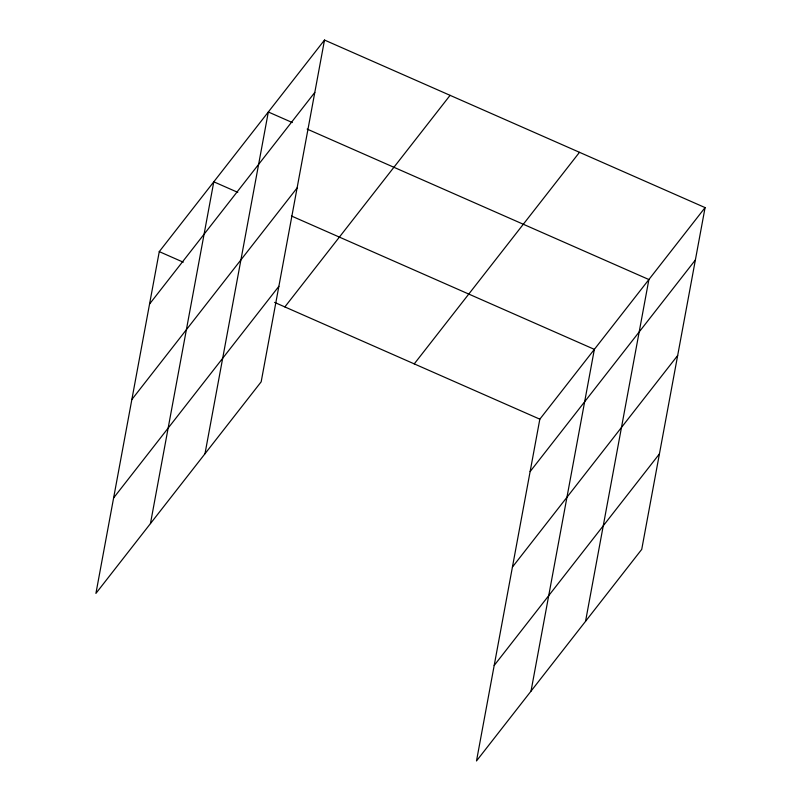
<?xml version="1.0" encoding="UTF-8"?>
<svg xmlns="http://www.w3.org/2000/svg" width="801" height="801" viewBox="0 0 801 801"><rect width="100%" height="100%" fill="white"/><g stroke="black" fill="none" stroke-linecap="round" stroke-linejoin="round"><path stroke-width="1.2" d="M324.505 40.05L159.269 251.624L95.92 593.401L261.166 381.827L324.505 40.05L705.08 207.599L641.731 549.376L476.495 760.95L539.834 419.173L705.08 207.599M150.448 523.584L213.797 181.807L237.777 192.36M204.986 453.756L268.325 111.99L292.305 122.543M531.023 691.133L594.362 349.356L291.434 215.99M585.551 621.306L648.89 279.539L307.143 129.081M149.557 304.03L314.793 92.445M131.855 399.519L297.101 187.945M113.622 497.912L278.868 286.327M284.856 306.923L450.092 95.339M414.247 363.884L579.493 152.31M530.122 471.579L695.368 259.995M512.43 567.068L677.666 355.494M494.187 665.461L659.433 453.877M159.269 251.624L183.239 262.187M274.583 302.398L539.834 419.173"/></g></svg>
